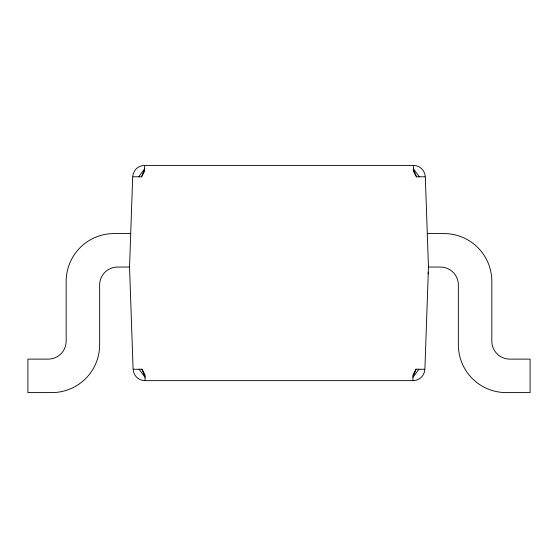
<?xml version="1.0" encoding="UTF-8"?>
<svg xmlns="http://www.w3.org/2000/svg" width="558" height="558" viewBox="0 0 558 558"><rect width="100%" height="100%" fill="white"/><g stroke="black" fill="none" stroke-linecap="round" stroke-linejoin="round"><path stroke-width="0.84" d="M138.663 176.795L141.544 176.851L144.634 168.76L138.663 176.795A11.955 0.418 2 0 0 133.09 176.851M418.918 369.25L416.038 369.187L412.948 377.278L418.918 369.25A11.955 0.418 2 0 0 424.492 369.187M141.544 176.851L144.634 171.146L144.634 165.796M416.038 369.187L412.948 374.899L412.948 380.249M413.366 165.796L413.366 171.146L416.456 176.851L419.337 176.795A11.955 0.418 -2 0 1 424.91 176.851M133.508 369.187A11.955 0.418 -2 0 0 139.082 369.25L141.962 369.187L145.052 374.899L145.052 380.249M130.705 233.565L113.992 233.565A47.828 47.828 0 0 0 66.165 281.392L66.165 341.175A17.933 17.933 0 0 1 48.225 359.115L27.9 359.115L27.9 392.595L51.817 392.595A47.828 47.828 0 0 0 99.645 344.767L99.645 284.978A17.933 17.933 0 0 1 117.578 267.045L129.54 267.045A11.99 11.99 0 0 1 129.554 266.626L132.678 176.949L133.174 173.936L134.415 171.146A11.955 11.955 0 0 1 141.606 165.796L144.634 165.405L413.366 165.405L416.394 165.796A11.955 11.955 0 0 1 423.585 171.146L424.826 173.936L425.322 176.949L428.446 266.626A11.99 11.99 0 0 1 428.446 267.463L424.903 369.096L424.408 372.109L423.166 374.899A11.955 11.955 0 0 1 415.975 380.249L412.948 380.633L145.052 380.633L142.025 380.249A11.955 11.955 0 0 1 134.834 374.899L133.592 372.109L133.097 369.096L129.554 267.463M427.295 233.565L444.008 233.565A47.828 47.828 0 0 1 491.835 281.392L491.835 341.175A17.933 17.933 0 0 0 509.775 359.115L530.1 359.115L530.1 392.595L506.183 392.595A47.828 47.828 0 0 1 458.355 344.767L458.355 284.978A17.933 17.933 0 0 0 440.422 267.045L428.223 267.045M419.337 176.795L413.366 168.76L416.456 176.851M139.082 369.25L145.052 377.278L141.962 369.187M428.223 272.178L428.223 273.894"/></g></svg>
